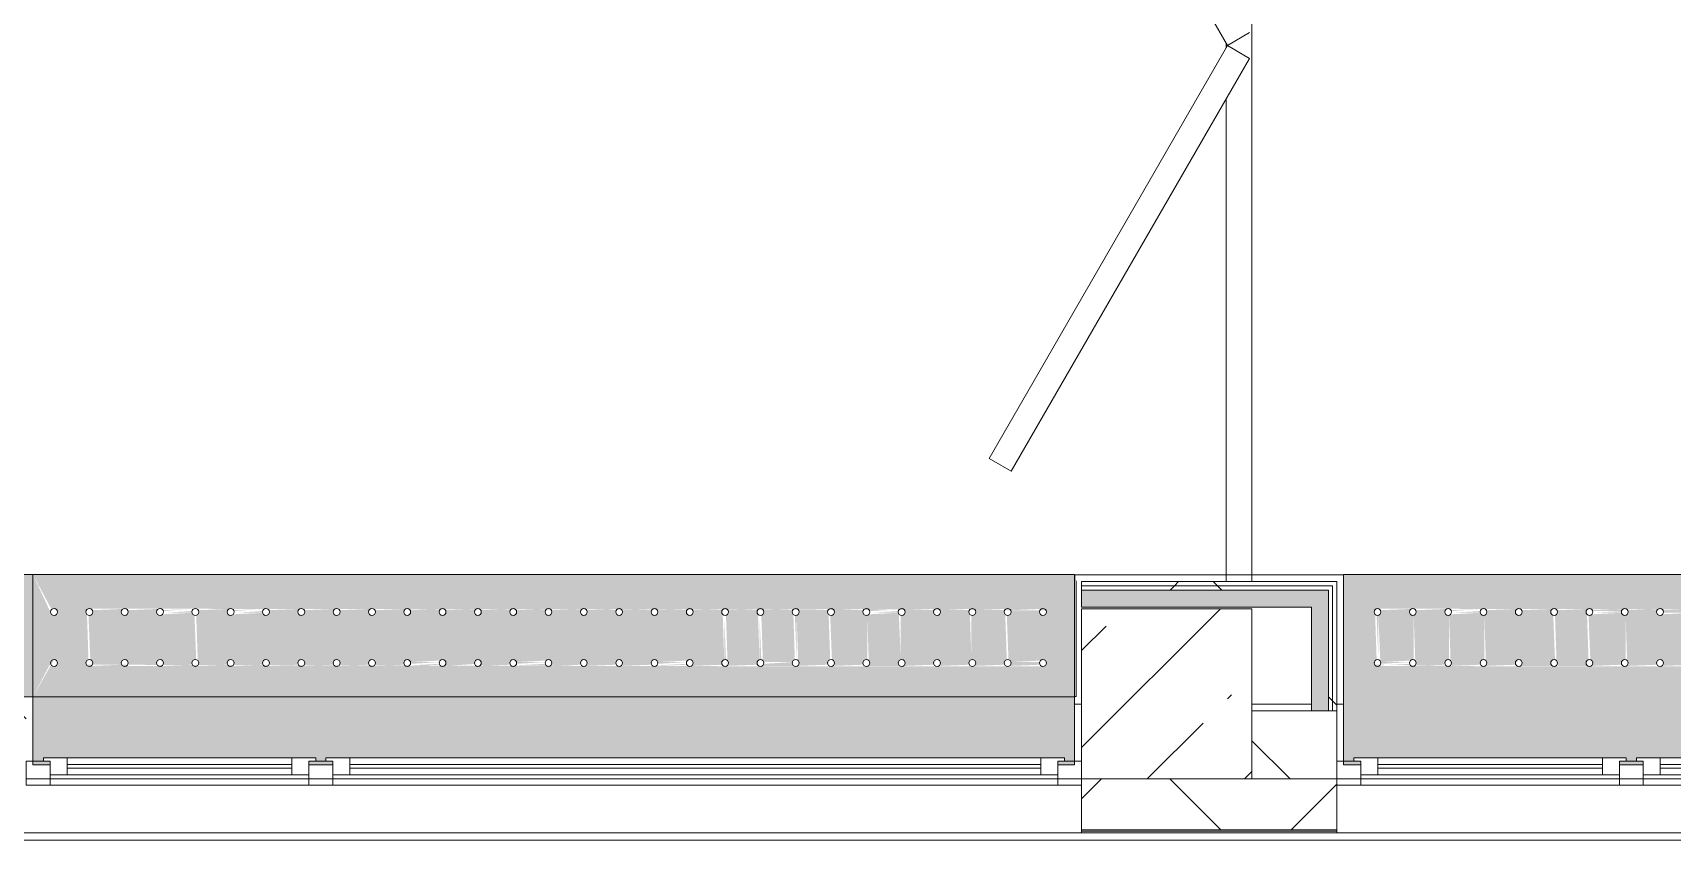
# Model space of a CAD drawing. Header units: millimetres. Extents: x 3991 to 282775, y -8553 to 29560.
# Drawn here: x 202144 to 206960, y -280 to 2092 of the extents above; entities that cross this region are included whole.
import ezdxf

# ---------------------------------------------------------------- set-up
doc = ezdxf.new("R2010")
doc.units = ezdxf.units.MM
for name, color, linetype, lineweight, true_color in [('A-DOOR-3', 7, 'Continuous', 5, 0xaaaaaa), ('A-DOOR-FRAM-3', 7, 'Continuous', 5, 0xaaaaaa), ('A-FLOR-1', 7, 'Continuous', 5, 0xaaaaaa), ('I-WALL-1', 7, 'Continuous', 5, 0xe7e7e7), ('I-WALL-2', 7, 'Continuous', 9, 0xe7e7e7), ('Знаки-2', 7, 'Continuous', 5, 0xd7cfbf)]:
    doc.layers.add(name, color=color, linetype=linetype, lineweight=lineweight, true_color=true_color)
for name, color, linetype, lineweight in [('A-GLAZ-2', 7, 'Continuous', 5), ('A-WALL', 7, 'Continuous', 9), ('A-WALL-4', 7, 'Continuous', 5), ('I-WALL-3', 7, 'Continuous', 5), ('S-COLS', 7, 'Continuous', 5), ('Знаки', 7, 'Continuous', 5)]:
    doc.layers.add(name, color=color, linetype=linetype, lineweight=lineweight)
pattern_1 = [(45, (148815.1, 0), (-530.33, 530.33), []), (135, (148815.1, 0), (-530.33, -530.33), [])]

# ---------------------------------------------------------------- blocks, each defined once
blk = doc.blocks.new('120_Окно_СКБ_2Ст - 120_Окно_СКБ_2Ст 3100х2500 _мал_створка слева_-22446080-Общий план 1 этажа с размещением фрагментов 1_1-1_9')
at = {"layer": 'A-GLAZ-2'}
for p, q in [((-1550, -127), (-1550, -57)), ((-1550, -57), (-1480, -57)), ((1550, -57), (-1550, -57)), ((-1480, -57), (-1480, -127)), ((650, -87), (-1480, -87)), ((-1480, -87), (-1480, -127)), ((-1430, -137), (-1430, -87)), ((600, -137), (600, -87)), ((650, -127), (650, -57)), ((650, -57), (720, -57)), ((650, -127), (650, -87)), ((720, -57), (720, -127)), ((1480, -87), (720, -87)), ((720, -87), (720, -127)), ((770, -137), (770, -87)), ((1430, -137), (1430, -87)), ((1480, -127), (1480, -57)), ((1480, -57), (1550, -57)), ((1480, -127), (1480, -87)), ((1550, -57), (1550, -127)), ((-1480, -127), (-1550, -127)), ((-1550, -127), (-1529, -127)), ((-1480, -127), (-1500, -127)), ((-1500, -127), (-1500, -137)), ((-1500, -137), (670, -137)), ((670, -137), (-1500, -137)), ((-1430, -107), (600, -107)), ((600, -117), (-1430, -117)), ((720, -127), (650, -127)), ((670, -127), (650, -127)), ((670, -137), (670, -127)), ((720, -127), (700, -127)), ((700, -127), (700, -137)), ((700, -137), (1500, -137)), ((1500, -137), (700, -137)), ((770, -107), (1430, -107)), ((1430, -117), (770, -117)), ((1550, -127), (1480, -127)), ((1500, -127), (1480, -127)), ((1500, -137), (1500, -127)), ((1531, -127), (1550, -127))]:
    blk.add_line(p, q, dxfattribs=at)
blk = doc.blocks.new('120_Окно_СКБ_2Ст - 120_Окно_СКБ_2Ст 2100х2500 _мал створка справа_-V119-Общий план 1 этажа с размещением фрагментов 1_1-1_9')
at = {"layer": 'A-GLAZ-2'}
for p, q in [((-1050, -127), (-1050, -57)), ((-1050, -57), (-980, -57)), ((1050, -57), (-1050, -57)), ((-980, -57), (-980, -127)), ((150, -87), (-980, -87)), ((-980, -87), (-980, -127)), ((-930, -137), (-930, -87)), ((100, -137), (100, -87)), ((150, -127), (150, -57)), ((150, -57), (220, -57)), ((150, -127), (150, -87)), ((220, -57), (220, -127)), ((980, -87), (220, -87)), ((220, -87), (220, -127)), ((270, -137), (270, -87)), ((930, -137), (930, -87)), ((980, -127), (980, -57)), ((980, -57), (1050, -57)), ((980, -127), (980, -87)), ((1050, -57), (1050, -127)), ((-980, -127), (-1050, -127)), ((-1050, -127), (-1029.3, -127)), ((-980, -127), (-1000, -127)), ((-1000, -127), (-1000, -137)), ((-1000, -137), (170, -137)), ((170, -137), (-1000, -137)), ((-930, -107), (100, -107)), ((100, -117), (-930, -117)), ((220, -127), (150, -127)), ((170, -127), (150, -127)), ((170, -137), (170, -127)), ((220, -127), (200, -127)), ((200, -127), (200, -137)), ((200, -137), (1000, -137)), ((1000, -137), (200, -137)), ((270, -107), (930, -107)), ((930, -117), (270, -117)), ((1050, -127), (980, -127)), ((1000, -127), (980, -127)), ((1000, -137), (1000, -127)), ((1030.7, -127), (1050, -127))]:
    blk.add_line(p, q, dxfattribs=at)
blk = doc.blocks.new('DOR__перегородка__Прямоугольная - ТП-3_ Вн_ДПГ_6820х3300h-19315679-Общий план 1 этажа с размещением фрагментов 1_1-1_9')
at = {"layer": 'A-DOOR-3'}
for p, q in [((246.1, 75), (1664.5, 75)), ((1814.5, 75), (1826.7, 75)), ((246.1, 0), (5745.1, 0))]:
    blk.add_line(p, q, dxfattribs=at)
at = {"layer": 'A-DOOR-FRAM-3'}
for p, q in [((570.4, 706.9), (607.9, 771.8)), ((607.9, 771.8), (1820.3, 71.7)), ((1820.9, 71.7), (3033.3, 771.8)), ((1782.7, 6.7), (570.4, 706.9)), ((1820.3, 71.7), (1782.7, 6.7)), ((1858.4, 6.7), (1820.9, 71.7))]:
    blk.add_line(p, q, dxfattribs=at)
blk = doc.blocks.new('BSC_Колонна _Прямоугольная - 500х500-V128-Общий план 1 этажа с размещением фрагментов 1_1-1_9')
at = {"layer": 'S-COLS'}
h = blk.add_hatch(dxfattribs=at)
h.set_pattern_fill('FP_100', color=256, style=0, pattern_type=2)
h.set_pattern_definition([(45, (-56660, -150), (-285.123, 285.123), []), (45, (-56374.88, -150), (-285.123, 285.123), [504.031, -100.806, 16.764, -84.042])])
h.paths.add_polyline_path([(-53.9, -250), (250, -250), (250, 250), (-250, 250), (-250, -250)])
for p, q in [((250, 250), (-250, 250)), ((-250, 250), (-250, -250)), ((250, -250), (250, 250)), ((-250, -250), (250, -250))]:
    blk.add_line(p, q, dxfattribs=at)
blk = doc.blocks.new('Зашивка радиатора_ с перфорацией М6 - Зашивка радиатора_ с перфорацией М6-V274-Общий план 1 этажа с размещением фрагментов 1_1-1_9')
at = {"layer": 'Знаки-2'}
for points in [[(1879, 380), (1809, 380), (1809, 369), (1829, 369), (1829, 359), (-341, 359), (-341, 369), (-321, 369), (-321, 380), (-370, 380), (-370, 180), (2690, 181), (2690, 380), (2639, 380), (2639, 369), (2659, 369), (2659, 359), (1859, 359), (1859, 369), (1879, 369)], [(2682.5, -163.9), (2682.4, -163.9), (2689.5, -178.9)]]:
    blk.add_hatch(color=256, dxfattribs=at).paths.add_polyline_path(points)
h = blk.add_hatch(color=256, dxfattribs=at)
h.paths.add_polyline_path([(1856.2, 180), (-370, 180), (-370, -179.9), (2689.5, -178.9), (2634.6, -76.7), (2624.9, -79.3), (2617.8, -72.2), (2620.4, -62.6), (2630.1, -60), (2637.2, -67.1), (2689.5, -178.9), (2689.5, 179), (2627.5, 70.4), (2618.8, 75.4), (2618.8, 85.4), (2627.5, 90.4), (2636.2, 85.4), (2641.2, 87.4), (2690, 180), (2344.8, 180)])
h.paths.add_polyline_path([(-183.4, 77.8), (-180.8, 87.4), (-183.9, 89), (-268.8, 85.4), (-267.8, 77.8)])
h.paths.add_polyline_path([(390.2, 90.4), (2532.4, 85.4), (2532.4, 75.4), (2526.3, 70.4), (2530.8, -62.6), (2533.4, -72.2), (2526.3, -79.3), (2521.2, -79.3), (-286.2, -74.6), (-286.2, -64.6), (-277.5, -59.6), (-268.8, -64.6), (-268.8, -74.6), (-267.5, -78.3), (-182.4, -74.6), (-182.4, -64.6), (-173.8, -59.6), (-171.2, -60), (-176.3, 70.7), (-183.8, 77.8), (-270.4, 73.3), (-282.1, 71.5), (-287.2, 77.8), (-284.6, 87.4), (-274.9, 90), (345, 90.4)])
h.paths.add_polyline_path([(2222.2, -67.1), (2222.2, -72.2), (2306.6, -67.1)])
h.paths.add_polyline_path([(2325.9, 89), (2324.9, 85.4), (2324.9, 75.4), (2316.2, 70.4), (2307.6, 75.4), (2307.6, 85.4), (2306.2, 89), (2221.2, 85.4), (2221.2, 75.4), (2212.5, 70.4), (2209.9, 70.7), (2215.1, -60), (2222.5, -67), (2309.2, -62.6), (2318.8, -60), (2325.9, -67.1), (2321.6, -78.1), (2325.9, -78.3), (2411.3, -74.6), (2411.3, -64.6), (2420, -59.6), (2428.7, -64.6), (2428.7, -74.6), (2429.7, -78.3), (2515.1, -74.6), (2515.1, -64.6), (2523.7, -59.6), (2526.3, -60), (2521.2, 70.7), (2514.1, 77.8), (2518.4, 88.8), (2513.6, 89), (2428.7, 85.4), (2428.7, 75.4), (2420, 70.4), (2411.3, 75.4), (2411.3, 85.4), (2410, 89), (2344.8, 89)])
h.paths.add_polyline_path([(1580.3, 77.8), (1580.3, 82.9), (1495.9, 77.8)])
h.paths.add_polyline_path([(1269.1, 77.8), (1269.1, 82.9), (1184.7, 77.8)])
h.paths.add_polyline_path([(854.1, 77.8), (854.1, 82.9), (769.7, 77.8)])
h.paths.add_polyline_path([(658.8, 70.7), (653.7, 70.7), (658.8, -60)])
h.paths.add_polyline_path([(2014.7, -67.1), (2014.7, -72.2), (2099.1, -67.1)])
h.paths.add_polyline_path([(2205.4, 89), (2117.4, 85.4), (2117.4, 75.4), (2107.1, 70.6), (2100.1, 75.4), (2100.5, 85.9), (2098.7, 89), (2013.7, 85.4), (2013.7, 75.4), (2005, 70.4), (1996.3, 75.4), (1996.3, 85.4), (1995, 89), (1909.9, 85.4), (1909.9, 75.4), (1901.2, 70.4), (1892.6, 75.4), (1892.6, 85.4), (1889.5, 89), (1806.2, 85.4), (1806.2, 75.4), (1797.5, 70.4), (1788.8, 75.4), (1788.8, 85.4), (1787.5, 89), (1702.4, 85.4), (1702.4, 75.4), (1693.7, 70.4), (1685.1, 75.4), (1685.1, 85.4), (1683.7, 89), (1598.7, 85.4), (1598.7, 75.4), (1590, 70.4), (1581.3, 75.4), (1580.3, 77.8), (1493.3, 73.3), (1483.7, 70.7), (1476.6, 77.8), (1479.2, 87.4), (1476.2, 89), (1392, 83.3), (1391.2, 75.4), (1382.5, 70.4), (1373.8, 75.4), (1373.8, 85.4), (1372.5, 89), (1287.4, 85.4), (1287.4, 75.4), (1278.7, 70.4), (1270.1, 75.4), (1269.1, 77.8), (1182.1, 73.3), (1172.4, 70.7), (1165.3, 77.8), (1167.9, 87.4), (1166.3, 89), (1079.9, 85.4), (1079.9, 75.4), (1071.2, 70.4), (1062.6, 75.4), (1062.6, 85.4), (1061.6, 89), (976.2, 85.4), (976.2, 75.4), (967.5, 70.4), (958.8, 75.4), (958.8, 85.4), (957.8, 89), (872.4, 85.4), (872.4, 75.4), (863.7, 70.4), (855.1, 75.4), (853.7, 77.8), (767.1, 73.3), (757.4, 70.7), (750.3, 77.8), (752.9, 87.4), (750.3, 89), (664.9, 85.4), (664.9, 75.4), (658.8, 70.7), (663.3, -62.6), (665.9, -72.2), (666.2, -78.3), (751.3, -74.6), (751.3, -64.6), (760, -59.6), (768.7, -64.6), (768.7, -74.6), (770, -78.3), (855.1, -74.6), (855.1, -64.6), (863.7, -59.6), (872.4, -64.6), (872.4, -74.6), (873.7, -78.3), (958.8, -74.6), (958.8, -64.6), (967.5, -59.6), (976.2, -64.6), (976.2, -74.6), (977.5, -78.3), (1062.6, -74.6), (1062.6, -64.6), (1071.2, -59.6), (1079.9, -64.6), (1079.9, -74.6), (1081.2, -78.3), (1166.3, -74.6), (1166.3, -64.6), (1175, -59.6), (1183.7, -64.6), (1183.7, -74.6), (1184.7, -78.3), (1270.1, -74.6), (1270.1, -64.6), (1278.7, -59.6), (1287.4, -64.6), (1287.4, -74.6), (1288.4, -78.3), (1373.8, -74.6), (1373.8, -64.6), (1382.5, -59.6), (1391.2, -64.6), (1391.2, -74.6), (1392.2, -78.3), (1477.6, -74.6), (1477.6, -64.6), (1486.2, -59.6), (1494.9, -64.6), (1494.9, -74.6), (1495.9, -78.3), (1581.3, -74.6), (1581.3, -64.6), (1590, -59.6), (1598.7, -64.6), (1598.7, -74.6), (1599.7, -78.3), (1685.1, -74.6), (1685.1, -64.6), (1693.7, -59.6), (1702.4, -64.6), (1702.4, -74.6), (1703.4, -78.3), (1788.8, -74.6), (1788.8, -64.6), (1797.5, -59.6), (1806.2, -64.6), (1806.2, -74.6), (1807.2, -78.3), (1892.6, -74.6), (1892.6, -64.6), (1901.2, -59.6), (1910.4, -65.8), (1909.9, -74.6), (1910.9, -78.3), (1996.3, -74.6), (1996.3, -64.6), (2005, -59.6), (2013.7, -64.6), (2015, -67), (2101.7, -62.6), (2111.3, -60), (2118.4, -67.3), (2115.8, -76.7), (2118.4, -78.3), (2203.8, -74.6), (2203.8, -64.6), (2209.9, -59.6), (2205.4, 73.3), (2202.8, 82.9), (2205.4, 89)])
h.paths.add_polyline_path([(-67.4, 70.7), (-77.1, 73.3), (-79.7, 82.9), (-79.7, 89), (-165.1, 85.4), (-165.1, 75.4), (-171.2, 70.7), (-166.7, -62.6), (-164.1, -72.2), (-163.8, -78.3), (-78.7, -74.6), (-78.7, -64.6), (-70, -59.6), (-67.4, -60)])
h.paths.add_polyline_path([(140.1, 70.7), (130.4, 73.3), (127.8, 82.9), (127.8, 89), (42.4, 85.4), (42.4, 75.4), (33.7, 70.4), (25.1, 75.4), (25.1, 85.4), (24.1, 89), (-61.3, 85.4), (-61.3, 75.4), (-67.4, 70.7), (-62.9, -62.6), (-60.3, -72.2), (-60, -78.3), (25.1, -74.6), (25.1, -64.6), (33.7, -59.6), (42.4, -64.6), (42.4, -74.6), (43.7, -78.3), (128.8, -74.6), (128.8, -64.6), (137.5, -59.6), (140.1, -60)])
h.paths.add_polyline_path([(147.2, -67.1), (147.2, -72.2), (231.6, -67.1)])
h.paths.add_polyline_path([(238.7, -60), (248.3, -62.6), (250.9, -72.2), (251.2, -78.3), (336.3, -74.6), (336.3, -64.6), (345, -59.6), (347.6, -60), (342.4, 70.7), (335.3, 77.8), (337.9, 87.4), (335.3, 89), (249.9, 85.4), (249.9, 75.4), (241.2, 70.4), (238.7, 70.7)])
h.paths.add_polyline_path([(145.9, 89), (146.2, 85.4), (145.9, 75), (140.1, 70.7), (145.9, -64.3), (147.2, -67.1), (234.2, -62.6), (238.7, -60), (234.2, 73.3), (231.6, 82.9), (231.6, 89), (147.2, 89)])
h.paths.add_polyline_path([(1585, 89), (1494.9, 85.4), (1495.9, 82.9), (1582.9, 87.4), (1584.7, 88.8)])
h.paths.add_polyline_path([(1180, 89), (1184.7, 82.9), (1271.7, 87.4), (1268.7, 89), (1180.3, 89)])
h.paths.add_polyline_path([(858.7, 89), (768.7, 85.4), (770, 83), (856.7, 87.4)])
h.paths.add_polyline_path([(555.1, 70.7), (549.9, 70.7), (555.1, -60)])
h.paths.add_polyline_path([(651.2, 89), (561.2, 85.4), (561.2, 75.4), (555.1, 70.7), (559.6, -62.6), (562.2, -72.2), (562.5, -78.3), (647.6, -74.6), (647.6, -64.6), (653.7, -60), (649.2, 73.3), (646.6, 82.9), (649.2, 87.4)])
h.paths.add_polyline_path([(455.8, 89), (457.4, 85.4), (458.4, 77.8), (542.8, 82.9), (542.8, 89), (457.4, 89)])
h.paths.add_polyline_path([(446.2, -60), (451.3, -60), (446.2, 70.7)])
h.paths.add_polyline_path([(443.7, 89), (353.7, 85.4), (353.7, 75.4), (347.6, 70.7), (352.1, -62.6), (354.7, -72.2), (355, -78.3), (440.1, -74.6), (440.1, -64.6), (446.2, -60), (441.7, 73.3), (439.1, 82.9), (441.7, 87.4)])
h.paths.add_polyline_path([(458.4, 77.8), (451.3, 70.7), (455.8, -62.6), (458.4, -72.2), (458.7, -78.3), (543.8, -74.6), (543.8, -64.6), (549.9, -60), (545.4, 73.3), (542.5, 77.8)])
h.paths.add_polyline_path([(2099.1, -72.2), (2014.7, -78.3), (2100.1, -74.6)])
h.paths.add_polyline_path([(231.6, -72.2), (144.6, -76.7), (147.5, -78.3), (232.6, -74.6)])
h.paths.add_polyline_path([(2306.6, -72.2), (2229.3, -78.3), (2307.6, -74.6)])
at = {"layer": 'Знаки'}
for p, q in [((-321, 380), (-370, 380)), ((-370, 380), (-370, 180)), ((1879, 380), (1809, 380)), ((2690, 380), (2639, 380)), ((2690, 180), (2690, 380)), ((-370, 180), (2690, 180)), ((2690, 180), (-370, 180)), ((-370, 180), (-370, -179.9)), ((2690, -179.9), (2690, 180)), ((-370, -179.9), (2690, -179.9))]:
    blk.add_line(p, q, dxfattribs=at)
for centre, start, end in [((-277.5, 80.4), 0, 180), ((-277.5, 80.4), 180, 360), ((-173.8, 80.4), 0, 180), ((-173.8, 80.4), 180, 0), ((-70, 80.4), 0, 180), ((-70, 80.4), 180, 0), ((33.7, 80.4), 0, 180), ((33.7, 80.4), 180, 360), ((137.5, 80.4), 0, 180), ((137.5, 80.4), 180, 0), ((241.2, 80.4), 0, 180), ((241.2, 80.4), 180, 0), ((345, 80.4), 0, 180), ((345, 80.4), 180, 0), ((448.8, 80.4), 0, 180), ((448.8, 80.4), 180, 0), ((552.5, 80.4), 0, 180), ((552.5, 80.4), 180, 360), ((656.2, 80.4), 0, 180), ((656.2, 80.4), 180, 0), ((760, 80.4), 0, 180), ((760, 80.4), 180, 0), ((863.7, 80.4), 0, 180), ((863.7, 80.4), 180, 0), ((967.5, 80.4), 0, 180), ((967.5, 80.4), 180, 0), ((1071.2, 80.4), 0, 180), ((1071.2, 80.4), 180, 0), ((1175, 80.4), 0, 180), ((1175, 80.4), 180, 0), ((1278.7, 80.4), 0, 180), ((1278.7, 80.4), 180, 0), ((1382.5, 80.4), 0, 180), ((1382.5, 80.4), 180, 0), ((1486.2, 80.4), 0, 180), ((1486.2, 80.4), 180, 360), ((1590, 80.4), 0, 180), ((1590, 80.4), 180, 0), ((1693.7, 80.4), 0, 180), ((1693.7, 80.4), 180, 360), ((1797.5, 80.4), 0, 180), ((1797.5, 80.4), 180, 0), ((1901.2, 80.4), 0, 180), ((1901.2, 80.4), 180, 0), ((2005, 80.4), 0, 180), ((2005, 80.4), 180, 0), ((2108.8, 80.4), 0, 180), ((2108.8, 80.4), 180, 360), ((2212.5, 80.4), 0, 180), ((2212.5, 80.4), 180, 0), ((2316.2, 80.4), 0, 180), ((2316.2, 80.4), 180, 360), ((2420, 80.4), 0, 180), ((2420, 80.4), 180, 0), ((2523.7, 80.4), 0, 180), ((2523.7, 80.4), 180, 360), ((2627.5, 80.4), 0, 180), ((2627.5, 80.4), 180, 360), ((-277.5, -69.6), 0, 180), ((-277.5, -69.6), 180, 0), ((-173.8, -69.6), 0, 180), ((-173.8, -69.6), 180, 0), ((-70, -69.6), 0, 180), ((-70, -69.6), 180, 0), ((33.7, -69.6), 0, 180), ((33.7, -69.6), 180, 0), ((137.5, -69.6), 0, 180), ((137.5, -69.6), 180, 0), ((241.2, -69.6), 0, 180), ((241.2, -69.6), 180, 0), ((345, -69.6), 0, 180), ((345, -69.6), 180, 0), ((448.8, -69.6), 0, 180), ((448.8, -69.6), 180, 0), ((552.5, -69.6), 0, 180), ((552.5, -69.6), 180, 0), ((656.2, -69.6), 0, 180), ((656.2, -69.6), 180, 0), ((760, -69.6), 0, 180), ((760, -69.6), 180, 0), ((863.7, -69.6), 0, 180), ((863.7, -69.6), 180, 0), ((967.5, -69.6), 0, 180), ((967.5, -69.6), 180, 0), ((1071.2, -69.6), 0, 180), ((1071.2, -69.6), 180, 0), ((1175, -69.6), 0, 180), ((1175, -69.6), 180, 0), ((1278.7, -69.6), 0, 180), ((1278.7, -69.6), 180, 0), ((1382.5, -69.6), 0, 180), ((1382.5, -69.6), 180, 0), ((1486.2, -69.6), 0, 180), ((1486.2, -69.6), 180, 0), ((1590, -69.6), 0, 180), ((1590, -69.6), 180, 0), ((1693.7, -69.6), 0, 180), ((1693.7, -69.6), 180, 0), ((1797.5, -69.6), 0, 180), ((1797.5, -69.6), 180, 0), ((1901.2, -69.6), 0, 180), ((1901.2, -69.6), 180, 0), ((2005, -69.6), 0, 180), ((2005, -69.6), 180, 0), ((2108.8, -69.6), 0, 180), ((2108.8, -69.6), 180, 0), ((2212.5, -69.6), 0, 180), ((2212.5, -69.6), 180, 0), ((2316.2, -69.6), 0, 180), ((2316.2, -69.6), 180, 0), ((2420, -69.6), 0, 180), ((2420, -69.6), 180, 0), ((2523.7, -69.6), 0, 180), ((2523.7, -69.6), 180, 0), ((2627.5, -69.6), 0, 180), ((2627.5, -69.6), 180, 0)]:
    blk.add_arc(centre, 10, start, end, dxfattribs=at)
blk = doc.blocks.new('Зашивка без перфорации М3 - М3_5-30986737-Общий план 1 этажа с размещением фрагментов 1_1-1_9')
at = {"layer": 'Знаки-2'}
blk.add_hatch(color=256, dxfattribs=at).paths.add_polyline_path([(119.5, 180), (-430, 180), (-429.5, -179.9), (120.2, -179), (119.5, -146.5)])
at = {"layer": 'Знаки'}
for p, q in [((119.5, 180), (-430, 180)), ((-430, 180), (-430, -179.9)), ((-430, -179.9), (120.2, -179.9)), ((120.2, -179.9), (120.2, -158.3))]:
    blk.add_line(p, q, dxfattribs=at)
blk = doc.blocks.new('Зашивка радиатора_ с перфорацией М5 - Зашивка радиатора_ с перфорацией М5-V276-Общий план 1 этажа с размещением фрагментов 1_1-1_9')
at = {"layer": 'Знаки-2'}
h = blk.add_hatch(color=256, dxfattribs=at)
h.paths.add_polyline_path([(869.3, 380), (869.3, 369), (889.3, 369), (889.3, 359), (-280.7, 363.3), (-275, 369), (-260.7, 369), (-260.7, 380), (-310, 380), (-310, -179.9), (1750, -179), (1750, 380), (1699.3, 380), (1699.3, 369), (1719.3, 365.6), (1719.3, 359), (919.3, 359), (919.3, 369), (939.3, 369), (939.3, 380), (889.3, 380)])
h.paths.add_polyline_path([(-207.8, -67.1), (-210.4, -76.7), (-207.5, -78.3), (-122.4, -74.6), (-123.4, -67.1)])
h.paths.add_polyline_path([(725.9, -67.1), (723.3, -76.7), (730, -78.3), (811.3, -74.6), (810.3, -67.1)])
h.paths.add_polyline_path([(933.4, -67.1), (933.4, -72.2), (1017.8, -67.1)])
h.paths.add_polyline_path([(921.2, -60), (930.8, -62.6), (933.7, -67), (1020.4, -62.6), (1030.1, -60), (1024.9, 70.7), (1017.8, 77.8), (1020.7, 87.6), (1017.8, 89), (932.4, 85.4), (932.4, 75.4), (923.7, 70.4), (921.2, 70.7)])
h.paths.add_polyline_path([(713.7, -60), (723.3, -62.6), (726.2, -67), (812.9, -62.6), (822.6, -60), (829.9, -68.5), (827.1, -76.7), (829.7, -78.3), (915.1, -74.6), (915.1, -64.6), (921.2, -60), (916.7, 73.3), (914.1, 82.9), (914.1, 89), (828.7, 85.4), (828.7, 75.4), (820, 70.4), (811.3, 75.4), (811.3, 85.4), (810.3, 89), (724.9, 85.4), (724.9, 75.4), (716.2, 70.4), (713.7, 70.7)])
h.paths.add_polyline_path([(499.1, 77.8), (499.1, 82.9), (414.7, 77.8)])
h.paths.add_polyline_path([(1338.7, 90.4), (1345.9, 90), (1658.7, 85.4), (1658.7, 75.4), (1652.6, 70.7), (1657.1, -62.6), (1659.7, -72.2), (1652.6, -79.3), (1647.4, -79.3), (-226.2, -74.6), (-226.2, -64.6), (-217.5, -59.6), (-208.8, -64.6), (-207.8, -67.1), (-120.1, -62), (-111.2, -60), (-104.1, -67.1), (-108.4, -78.1), (-103.8, -78.3), (-18.7, -74.6), (-18.7, -64.6), (-10, -59.6), (-1.3, -64.6), (-1.3, -74.6), (0, -78.3), (85.1, -74.6), (85.1, -64.6), (93.7, -59.6), (102.4, -64.6), (102.4, -74.6), (103.7, -78.3), (188.8, -74.6), (188.8, -64.6), (197.5, -59.6), (206.2, -64.6), (206.2, -74.6), (207.5, -78.3), (292.6, -74.6), (292.6, -64.6), (301.2, -59.6), (309.9, -64.6), (309.9, -74.6), (311.2, -78.3), (396.3, -74.6), (396.3, -64.6), (405, -59.6), (413.7, -64.6), (413.7, -74.6), (415, -78.3), (500.1, -74.6), (500.1, -64.6), (508.7, -59.6), (517.4, -64.6), (517.4, -74.6), (518.7, -78.3), (603.8, -74.6), (603.8, -64.6), (612.9, -59.7), (621.2, -64.6), (621.2, -74.6), (622.5, -78.3), (707.6, -74.6), (707.6, -64.6), (713.7, -59.6), (709.2, 73.3), (706.6, 82.9), (706.2, 89), (621.2, 85.4), (621.2, 75.4), (611, 70.5), (603.8, 75.4), (603.8, 85.4), (602.5, 89), (517.4, 85.4), (517.4, 75.4), (508.7, 70.4), (500.1, 75.4), (499.1, 77.8), (412.1, 73.3), (402.4, 70.7), (395.3, 77.8), (399.7, 88.8), (395, 89), (309.9, 85.4), (309.9, 75.4), (301.2, 70.4), (292.6, 75.4), (292.6, 85.4), (291.2, 89), (206.2, 85.4), (206.2, 75.4), (197.5, 70.4), (188.8, 75.4), (188.8, 85.4), (187.5, 89), (103.1, 83.6), (102.4, 75.4), (93.7, 70.4), (85.1, 75.4), (85.1, 85.4), (83.7, 89), (-1.3, 85.4), (-1.3, 75.4), (-10, 70.4), (-18.7, 75.4), (-18.7, 85.4), (-20, 89), (-105.1, 85.4), (-105.1, 75.4), (-113.8, 70.4), (-122.4, 75.4), (-122.4, 85.4), (-123.8, 89), (-208.8, 85.4), (-209.7, 74.2), (-217.5, 70.4), (-226.2, 75.4), (-226.2, 85.4), (-217.5, 90.4), (-214.9, 90), (1235, 90.4)])
h.paths.add_polyline_path([(1348.4, -67.1), (1348.4, -72.2), (1432.8, -67.1)])
h.paths.add_polyline_path([(1647.4, -60), (1652.6, -60), (1647.4, 70.7)])
h.paths.add_polyline_path([(1640.3, 77.8), (1640.3, 82.9), (1555.9, 77.8)])
h.paths.add_polyline_path([(1543.7, -60), (1553.3, -62.6), (1555.9, -72.2), (1555.9, -78.3), (1641.3, -74.6), (1641.3, -64.6), (1647.4, -60), (1641.9, 74.6), (1640, 77.8), (1553.3, 73.3), (1543.7, 70.7)])
h.paths.add_polyline_path([(1439.9, -60), (1449.6, -62.6), (1452.2, -72.2), (1452.2, -78.3), (1537.6, -74.6), (1537.6, -64.6), (1543.7, -60), (1539.2, 73.3), (1536.6, 82.9), (1536.6, 89), (1451.2, 85.4), (1451.2, 75.4), (1442.5, 70.4), (1439.9, 70.7)])
h.paths.add_polyline_path([(1336.2, -60), (1345.9, -62.6), (1348.7, -67), (1435.4, -62.6), (1439.9, -60), (1435.4, 73.3), (1433.2, 83.7), (1432.8, 89), (1347.4, 85.4), (1347.4, 75.4), (1338.7, 70.4), (1336.2, 70.7)])
h.paths.add_polyline_path([(1141.2, 89), (1139.9, 85.4), (1139.9, 75.4), (1131.2, 70.4), (1128.7, 70.7), (1133.8, -60), (1140.9, -67.1), (1138.3, -76.7), (1140.9, -78.3), (1226.3, -74.6), (1226.3, -64.6), (1235, -59.6), (1243.7, -64.6), (1243.7, -74.6), (1244.7, -78.3), (1330.1, -74.6), (1330.1, -64.6), (1336.2, -60), (1331.7, 73.3), (1329.4, 83.8), (1329.1, 89), (1243.7, 85.4), (1243.7, 75.4), (1235, 70.4), (1226.3, 75.4), (1226.3, 85.4), (1225.3, 89), (1188.2, 89)])
h.paths.add_polyline_path([(1032.5, 89), (1037.5, 80.4), (1032.5, 71.7), (1030.1, 70.7), (1034.6, -62.6), (1037.2, -72.2), (1037.2, -78.3), (1122.6, -74.6), (1122.6, -64.6), (1128.7, -60), (1124.2, 73.3), (1121.6, 82.9), (1121.6, 89), (1032.8, 89)])
h.paths.add_polyline_path([(503.7, 89), (413.7, 85.4), (414.7, 82.9), (501.7, 87.4), (503.4, 88.8)])
h.paths.add_polyline_path([(1556.2, 89), (1554.9, 85.4), (1556.2, 83), (1642.9, 87.4), (1640.3, 89)])
h.paths.add_polyline_path([(933.4, -72.2), (933.4, -78.3), (1018.8, -74.6), (1017.5, -72.2)])
h.paths.add_polyline_path([(1432.8, -72.2), (1348.4, -78.3), (1433.8, -74.6)])
at = {"layer": 'Знаки'}
for p, q in [((-260.7, 380), (-310, 380)), ((-310, 380), (-310, -179.9)), ((939.3, 380), (869.3, 380)), ((1750, 380), (1699.3, 380)), ((1750, -179.9), (1750, 380)), ((-310, -179.9), (1750, -179.9))]:
    blk.add_line(p, q, dxfattribs=at)
for centre, start, end in [((-217.5, 80.4), 0, 180), ((-217.5, 80.4), 180, 0), ((-113.8, 80.4), 0, 180), ((-113.8, 80.4), 180, 0), ((-10, 80.4), 0, 180), ((-10, 80.4), 180, 360), ((93.7, 80.4), 0, 180), ((93.7, 80.4), 180, 0), ((197.5, 80.4), 0, 180), ((197.5, 80.4), 180, 0), ((301.2, 80.4), 0, 180), ((301.2, 80.4), 180, 0), ((405, 80.4), 0, 180), ((405, 80.4), 180, 0), ((508.7, 80.4), 0, 180), ((508.7, 80.4), 180, 0), ((612.5, 80.4), 0, 180), ((612.5, 80.4), 180, 0), ((716.2, 80.4), 0, 180), ((716.2, 80.4), 180, 0), ((820, 80.4), 0, 180), ((820, 80.4), 180, 0), ((923.7, 80.4), 0, 180), ((923.7, 80.4), 180, 360), ((1027.5, 80.4), 0, 180), ((1027.5, 80.4), 180, 0), ((1131.2, 80.4), 0, 180), ((1131.2, 80.4), 180, 360), ((1235, 80.4), 0, 180), ((1235, 80.4), 180, 0), ((1338.7, 80.4), 0, 180), ((1338.7, 80.4), 180, 0), ((1442.5, 80.4), 0, 180), ((1442.5, 80.4), 180, 360), ((1546.2, 80.4), 0, 180), ((1546.2, 80.4), 180, 0), ((1650, 80.4), 0, 180), ((1650, 80.4), 180, 360), ((-217.5, -69.6), 0, 180), ((-217.5, -69.6), 180, 0), ((-113.8, -69.6), 0, 180), ((-113.8, -69.6), 180, 0), ((-10, -69.6), 0, 180), ((-10, -69.6), 180, 0), ((93.7, -69.6), 0, 180), ((93.7, -69.6), 180, 0), ((197.5, -69.6), 0, 180), ((197.5, -69.6), 180, 0), ((301.2, -69.6), 0, 180), ((301.2, -69.6), 180, 0), ((405, -69.6), 0, 180), ((405, -69.6), 180, 0), ((508.7, -69.6), 0, 180), ((508.7, -69.6), 180, 0), ((612.5, -69.6), 0, 180), ((612.5, -69.6), 180, 0), ((716.2, -69.6), 0, 180), ((716.2, -69.6), 180, 0), ((820, -69.6), 0, 180), ((820, -69.6), 180, 0), ((923.7, -69.6), 0, 180), ((923.7, -69.6), 180, 0), ((1027.5, -69.6), 0, 180), ((1027.5, -69.6), 180, 0), ((1131.2, -69.6), 0, 180), ((1131.2, -69.6), 180, 0), ((1235, -69.6), 0, 180), ((1235, -69.6), 180, 0), ((1338.7, -69.6), 0, 180), ((1338.7, -69.6), 180, 0), ((1442.5, -69.6), 0, 180), ((1442.5, -69.6), 180, 0), ((1546.2, -69.6), 0, 180), ((1546.2, -69.6), 180, 0), ((1650, -69.6), 0, 180), ((1650, -69.6), 180, 0)]:
    blk.add_arc(centre, 10, start, end, dxfattribs=at)
blk = doc.blocks.new('Зашивка_ торцевая панель - Зашивка_ торцевая панель-V293-Общий план 1 этажа с размещением фрагментов 1_1-1_9')
at = {"layer": 'Знаки'}
for p in [(-406, 180), (-412.3, -160)]:
    blk.add_line(p, (-406, -160), dxfattribs=at)
blk = doc.blocks.new('Зашивка_ опоясывающая панель - Зашивка_ опоясывающая панель-31040900-Общий план 1 этажа с размещением фрагментов 1_1-1_9')
at = {"layer": 'Знаки-2'}
blk.add_hatch(color=256, dxfattribs=at).paths.add_polyline_path([(-406, 165.8), (-408.4, 171.4), (-408.6, 171.4)])

msp = doc.modelspace()

# ---------------------------------------------------------------- hatches: boundary and pattern name
at = {"layer": 'A-WALL-4'}
h = msp.add_hatch(dxfattribs=at)
h.set_pattern_fill('FP_58', color=256, style=0, pattern_type=2)
h.set_pattern_definition([(135, (148815.1, 0), (-176.7767, -176.7767), [])])
h.paths.add_polyline_path([(208075.1, -100), (208825.1, -100), (208825.1, 100), (208075.1, 100), (208075.1, -70.8)])
h.paths.add_polyline_path([(196725.1, -100), (196975.1, -100), (196975.1, 100), (196725.1, 100)])
h.paths.add_polyline_path([(197875.1, -100), (198586.6, -100), (198586.6, 100), (197875.1, 100)])
h.paths.add_polyline_path([(214217, -100), (214225.1, -100), (214225.1, 100), (213975.1, 100), (213975.1, -100)])
h.paths.add_polyline_path([(212751.1, -100), (213075.1, -100), (213075.1, 100), (212525.1, 100), (212525.1, -100), (212619.5, -100)])
h.paths.add_polyline_path([(200725.1, -100), (200725.1, 100), (200686.6, 100), (200686.6, -100)])
h.paths.add_polyline_path([(201225.1, -100), (202125.1, -100), (202125.1, 100), (201225.1, 100), (201225.1, -25.1)])
h.paths.add_polyline_path([(205725.1, -100), (205975.1, -100), (205975.1, 100), (205725.1, 100), (205725.1, 33.3)])
h.paths.add_polyline_path([(210341.3, -100), (210425.1, -100), (210425.1, 100), (210225.1, 100), (210225.1, -100), (210326.6, -100)])
h = msp.add_hatch(dxfattribs=at)
h.set_pattern_fill('FP_73', color=256, style=0, pattern_type=2)
h.set_pattern_definition([(45, (148815.1, 0), (-353.5534, 353.5534), []), (135, (148815.1, 0), (-353.5534, -353.5534), [])])
h.paths.add_polyline_path([(215875.1, -250), (219475.1, -250), (219475.1, -100), (215875.1, -100), (215875.1, -129.7)])
h.paths.add_polyline_path([(221058.2, -250), (221095.1, -250), (221095.1, -100), (220375.1, -101.8), (220375.1, -250)])
h.paths.add_polyline_path([(224507.1, -250), (224515.1, -250), (224515.1, -100), (222795.1, -100), (222795.1, -250), (223012.9, -250)])
h.paths.add_polyline_path([(205421.2, -250), (205975.1, -250), (205975.1, -100), (205225.1, -100), (205225.1, -250)])
h.paths.add_polyline_path([(213075.1, -250), (213075.1, -100), (212525.1, -100), (212525.1, -250)])
h.paths.add_polyline_path([(208825.1, -250), (208825.1, -100), (208075.1, -100), (208075.1, -250)])
h.paths.add_polyline_path([(210425.1, -250), (210425.1, -100), (209725.1, -100), (209725.1, -250)])
h.paths.add_polyline_path([(214975.1, -250), (214975.1, -100), (213975.1, -100), (213975.1, -250)])
h.paths.add_polyline_path([(193125.1, -250), (193125.1, -100), (191552.6, -100), (191552.6, -250), (191738.8, -250)])
h.paths.add_polyline_path([(196225.1, -250), (196975.1, -250), (196975.1, -100), (196225.1, -100), (196225.1, -161.8)])
h.paths.add_polyline_path([(198586.6, -250), (198586.6, -100), (197875.1, -100), (197875.1, -250)])
h.paths.add_polyline_path([(201511.9, -250), (202125.1, -250), (202125.1, -100), (200686.6, -100), (200686.6, -250)])
h.paths.add_polyline_path([(189452.6, -250), (189452.6, -100), (188755.1, -100), (188755.1, -250)])
h.paths.add_polyline_path([(187829.5, -250), (187855.1, -250), (187855.1, -100), (186805.1, -100), (186805.1, -250)])
h.paths.add_polyline_path([(185874.9, -250), (185905.1, -250), (185905.1, -100), (184785.1, -100), (184785.1, -250)])
h.paths.add_polyline_path([(176125.1, -250), (177124.8, -250), (177124.8, -100), (176125.1, -100), (176125.1, -211.8)])
h.paths.add_polyline_path([(178024.8, -250), (179025.1, -250), (179025.1, -100), (178024.8, -100), (178024.8, -207.1)])
h.paths.add_polyline_path([(181825.1, -250), (182685.1, -250), (182685.1, -100), (181825.1, -100), (181825.1, -197.6)])
h.paths.add_polyline_path([(174250.1, -250), (175225.1, -250), (175225.1, -100), (174250.1, -100), (174250.1, -216.5)])
h.paths.add_polyline_path([(171450.1, -250), (171450.1, -100), (170425.1, -100), (170425.1, -250)])
h.paths.add_polyline_path([(169525.1, -250), (169525.1, -100), (168175.1, -100), (168175.1, -250), (168283.2, -250)])
h.paths.add_polyline_path([(166075.1, -250), (166075.1, -100), (165325.1, -100), (165325.1, -250)])
h.paths.add_polyline_path([(164373.9, -250), (164425.1, -250), (164425.1, -100), (163675.1, -100), (163675.1, -250)])
h.paths.add_polyline_path([(148555.1, -250), (152545.1, -250), (152545.1, -100), (148555.1, -100), (148555.1, -210)])
h.paths.add_polyline_path([(161575.1, -250), (161575.1, -100), (160825.1, -100), (160825.1, -250)])
h.paths.add_polyline_path([(158510, -250), (158725.1, -250), (158725.1, -100), (157974.8, -100), (157974.8, -250)])
h.paths.add_polyline_path([(156555.4, -250), (157074.8, -250), (157074.8, -100), (155645.1, -100), (155645.1, -250)])
at = {"layer": 'I-WALL-1'}
msp.add_hatch(color=256, dxfattribs=at).paths.add_polyline_path([(205900.1, 405), (205900.1, 455), (205225.1, 455), (205225.1, 405), (205725.1, 405)])
at = {"layer": 'I-WALL-2'}
msp.add_hatch(color=256, dxfattribs=at).paths.add_polyline_path([(205950.1, 100), (205950.1, 455), (205900.1, 455), (205900.1, 100), (205909.8, 100)])
at = {"layer": 'I-WALL-3'}
h = msp.add_hatch(dxfattribs=at)
h.set_pattern_fill('FP_192', color=256, style=0, pattern_type=2)
h.set_pattern_definition(pattern_1)
h.paths.add_polyline_path([(205962.6, 467.5), (205962.6, 480), (205225.1, 480), (205225.1, 467.5), (205950.1, 467.5)])
h = msp.add_hatch(dxfattribs=at)
h.set_pattern_fill('FP_192', color=256, style=0, pattern_type=2)
h.set_pattern_definition(pattern_1)
h.paths.add_polyline_path([(205900.1, 455), (205950.1, 455), (205949.6, 467.5), (205225.1, 467.5), (205225.1, 455), (205891.9, 455)])
h = msp.add_hatch(dxfattribs=at)
h.set_pattern_fill('FP_192', color=256, style=0, pattern_type=2)
h.set_pattern_definition(pattern_1)
h.paths.add_polyline_path([(205950.1, 100), (205962.6, 100), (205962.6, 467.5), (205950.1, 467.5), (205950.1, 120)])
h = msp.add_hatch(dxfattribs=at)
h.set_pattern_fill('FP_192', color=256, style=0, pattern_type=2)
h.set_pattern_definition(pattern_1)
h.paths.add_polyline_path([(205975.1, 100), (205975.1, 480), (205962.6, 480), (205962.6, 100)])

# ---------------------------------------------------------------- linework, layer by layer
at = {"layer": 'A-FLOR-1'}
for p, q in [((205205.1, 482.2), (205205.1, 500)), ((205205.1, 500), (205994.4, 500))]:
    msp.add_line(p, q, dxfattribs=at)
at = {"layer": 'A-WALL'}
for p, q in [((205962.6, 467.5), (205225.1, 467.5)), ((205950.1, 455), (205225.1, 455)), ((205950.1, 455), (205950.1, 100)), ((205962.6, 467.5), (205962.6, 100)), ((205975.1, -100), (205725.1, -100)), ((205225.1, -250), (205975.1, -250)), ((205225.1, -253), (205975.1, -253))]:
    msp.add_line(p, q, dxfattribs=at)
at = {"layer": 'A-WALL-4'}
for p, q in [((205900.1, 100), (205725.1, 100)), ((205975.1, -258), (205975.1, 100)), ((202125.1, -100), (205225.1, -100)), ((205225.1, -100), (205225.1, -258)), ((205975.1, -100), (208075.1, -100)), ((221095.1, -280), (148525.1, -280)), ((213075.1, -258), (198586.6, -258))]:
    msp.add_line(p, q, dxfattribs=at)
at = {"layer": 'I-WALL-3'}
for p, q in [((205975.1, 480), (205225.1, 480)), ((205225.1, 480), (205225.1, 405)), ((205975.1, 100), (205975.1, 480)), ((205225.1, 405), (205900.1, 405)), ((205900.1, 405), (205900.1, 100)), ((205204.1, 120), (205225.1, 120)), ((205725.1, 120), (205900.1, 120)), ((205900.1, 100), (205975.1, 100)), ((205974.4, 120), (205994.4, 120))]:
    msp.add_line(p, q, dxfattribs=at)

# ---------------------------------------------------------------- block references
at = {"layer": 'A-DOOR-3', "rotation": 89.99999999999955}
msp.add_blockref('DOR__перегородка__Прямоугольная - ТП-3_ Вн_ДПГ_6820х3300h-19315679-Общий план 1 этажа с размещением фрагментов 1_1-1_9', (205725.1, 233.9), dxfattribs=at)
at = {"layer": 'A-GLAZ-2', "rotation": 180}
for name, p in [('120_Окно_СКБ_2Ст - 120_Окно_СКБ_2Ст 3100х2500 _мал_створка слева_-22446080-Общий план 1 этажа с размещением фрагментов 1_1-1_9', (203675.1, -175)), ('120_Окно_СКБ_2Ст - 120_Окно_СКБ_2Ст 2100х2500 _мал створка справа_-V119-Общий план 1 этажа с размещением фрагментов 1_1-1_9', (207025.1, -175))]:
    msp.add_blockref(name, p, dxfattribs=at)
at = {"layer": 'S-COLS'}
msp.add_blockref('BSC_Колонна _Прямоугольная - 500х500-V128-Общий план 1 этажа с размещением фрагментов 1_1-1_9', (205475.1, 150), dxfattribs=at)
at = {"layer": 'Знаки', "rotation": 180}
for name, p in [('Зашивка без перфорации М3 - М3_5-30986737-Общий план 1 этажа с размещением фрагментов 1_1-1_9', (201714.6, 321)), ('Зашивка радиатора_ с перфорацией М6 - Зашивка радиатора_ с перфорацией М6-V274-Общий план 1 этажа с размещением фрагментов 1_1-1_9', (204834.1, 321)), ('Зашивка радиатора_ с перфорацией М5 - Зашивка радиатора_ с перфорацией М5-V276-Общий план 1 этажа с размещением фрагментов 1_1-1_9', (207744.4, 321))]:
    msp.add_blockref(name, p, dxfattribs=at)
at = {"layer": 'Знаки'}
for name, p in [('Зашивка_ торцевая панель - Зашивка_ торцевая панель-V293-Общий план 1 этажа с размещением фрагментов 1_1-1_9', (205615.1, 302.2)), ('Зашивка_ опоясывающая панель - Зашивка_ опоясывающая панель-31040900-Общий план 1 этажа с размещением фрагментов 1_1-1_9', (202566.1, 301))]:
    msp.add_blockref(name, p, dxfattribs=at)

doc.saveas('drawing.dxf')
